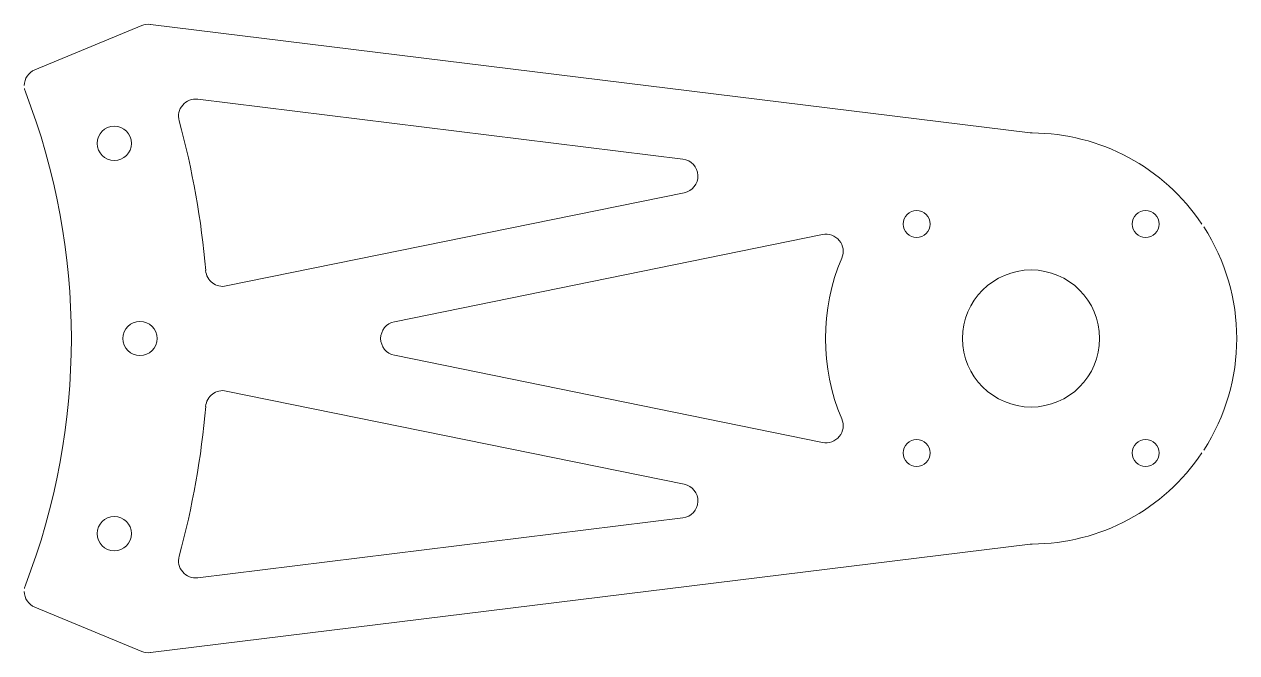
# Model space of a CAD drawing. Header units: inches. Extents: x -0.42 to 4, y -1.15 to 1.15.
import ezdxf

# ---------------------------------------------------------------- set-up
doc = ezdxf.new("R2010")
doc.units = ezdxf.units.IN
doc.header["$MEASUREMENT"] = 0
doc.layers.add('Exterior', color=1, linetype='Continuous')
doc.layers.add('Interior', color=250, linetype='Continuous')

msp = doc.modelspace()

# ---------------------------------------------------------------- linework, layer by layer
at = {"layer": 'Exterior', "linetype": 'Continuous', "lineweight": 15}
for p, q in [((0.0064, 1.1417), (-0.3833, 0.9803)), ((3.2463, 0.7505), (0.038, 1.146)), ((0.038, -1.146), (3.2463, -0.7505)), ((-0.3833, -0.9803), (0.0064, -1.1417))]:
    msp.add_line(p, q, dxfattribs=at)
for centre, radius, start, end in [((0.0303, 1.084), 0.0625, 82.971, 112.5), ((-0.3593, 0.9226), 0.0625, 112.5, 180), ((-0.3593, 0.9226), 0.0625, 189.2069, 201.1024), ((-2.75, 0), 2.5, 338.8976, 21.1024), ((3.2539, 0.8125), 0.0625, 262.971, 269.7239), ((3.25, 0), 0.75, 33.8332, 89.7239), ((3.25, 0), 0.75, 327.0816, 32.9184), ((3.25, 0), 0.75, 270.2761, 326.1668), ((3.2539, -0.8125), 0.0625, 90.2761, 97.029), ((-0.3593, -0.9226), 0.0625, 180, 247.5), ((-0.3593, -0.9226), 0.0625, 158.8976, 170.7931), ((0.0303, -1.084), 0.0625, 247.5, 277.029)]:
    msp.add_arc(centre, radius, start, end, dxfattribs=at)
at = {"layer": 'Interior', "linetype": 'Continuous', "lineweight": 15}
for p, q in [((1.9801, 0.6547), (0.2109, 0.8728)), ((0.3145, 0.1916), (1.9849, 0.5314)), ((2.4898, 0.379), (0.928, 0.0612)), ((0.928, -0.0612), (2.4898, -0.379)), ((1.9849, -0.5314), (0.3145, -0.1916)), ((0.2109, -0.8728), (1.9801, -0.6547))]:
    msp.add_line(p, q, dxfattribs=at)
for centre, radius in [((-0.0937, 0.7118), 0.0625), ((2.8324, 0.4176), 0.0492), ((3.6676, 0.4176), 0.0492), ((3.25, 0), 0.25), ((0, 0), 0.0625), ((2.8324, -0.4176), 0.0492), ((3.6676, -0.4176), 0.0492), ((-0.0937, -0.7118), 0.0625)]:
    msp.add_circle(centre, radius, dxfattribs=at)
for centre, radius, start, end in [((0.2032, 0.8108), 0.0625, 82.971, 195.3521), ((-2.75, 0), 3, 4.7349, 15.3521), ((1.9724, 0.5927), 0.0625, 281.5005, 82.971), ((2.5022, 0.3178), 0.0625, 336.9776, 101.5005), ((3.25, 0), 0.75, 156.9776, 203.0224), ((0.302, 0.2528), 0.0625, 184.7349, 281.5005), ((0.9404, 0), 0.0625, 101.5005, 258.4995), ((0.302, -0.2528), 0.0625, 78.4995, 175.2651), ((-2.75, 0), 3, 344.6479, 355.2651), ((2.5022, -0.3178), 0.0625, 258.4995, 23.0224), ((1.9724, -0.5927), 0.0625, 277.029, 78.4995), ((0.2032, -0.8108), 0.0625, 164.6479, 277.029)]:
    msp.add_arc(centre, radius, start, end, dxfattribs=at)

doc.saveas('drawing.dxf')
